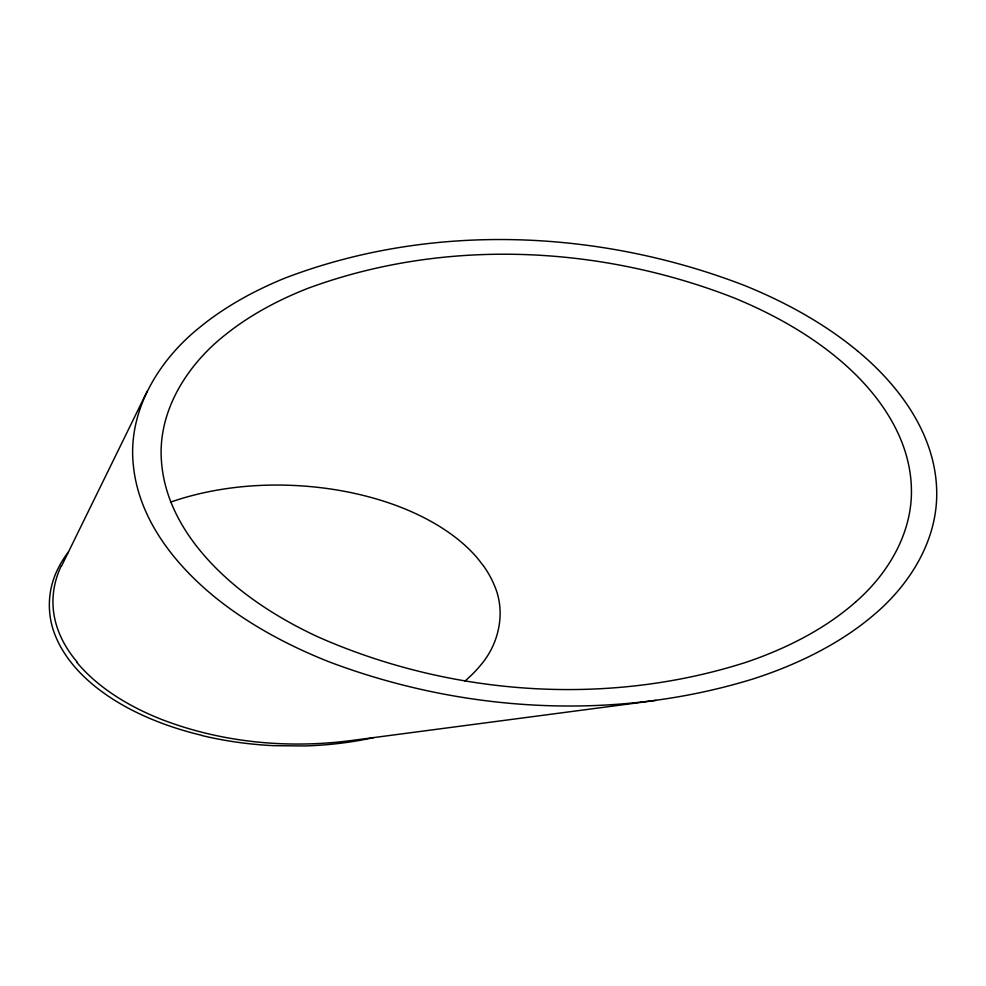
<?xml version="1.0" encoding="UTF-8"?>
<svg xmlns="http://www.w3.org/2000/svg" width="986" height="986" viewBox="0 0 986 986"><rect width="100%" height="100%" fill="white"/><g stroke="black" fill="none" stroke-linecap="round" stroke-linejoin="round"><path stroke-width="1.48" d="M857.438 350.893A458.219 264.556 0 0 0 744.677 285.558C599.315 229.368 431.954 222.047 285.373 277.941A352.68 203.621 0 0 0 198.42 328.424C158.043 361.073 127.539 411.704 133.332 465.133C138.558 518.981 174.571 564.263 215.158 597.343A458.194 264.544 0 0 0 329.78 662.099C464.098 712.656 615.979 721.395 753.649 678.762A353.321 203.991 0 0 0 874.755 614.093C910.583 583.65 937.846 539.305 936.7 491.065C935.578 434.604 899.429 385.563 857.438 350.893M61.625 565.902L147.222 391.208M855.577 602.015C888.238 573.655 912.703 532.576 911.397 488.255C910.078 436.058 876.751 390.752 837.977 358.571A427.702 246.931 0 0 0 733.72 297.772C599.02 245.169 443.996 237.983 307.583 288.454A328.979 189.928 0 0 0 225.93 334.316C187.118 364.549 156.922 411.877 161.581 462.705C165.771 514.174 200.281 557.521 239.093 588.864A428.183 247.215 0 0 0 316.95 636.426C450.245 695.648 606.23 706.913 745.613 662.432A329.595 190.286 0 0 0 855.589 602.015M656.084 700.393L349.069 740.831C286.507 748.682 221.801 742.359 162.727 719.879A251.036 144.93 0 0 1 76.92 662.444M373.706 737.614A225.141 129.979 0 0 1 304.415 745.946L273.529 745.662A239.105 138.04 0 0 1 201.773 735.507M77.389 662.309A237.108 136.894 0 0 1 61.255 565.853M68.49 551.889A223.366 128.956 0 0 0 57.311 570.081C47.439 590.367 46.736 614.635 55.265 635.502A247.585 142.933 0 0 0 201.871 735.359M465.01 680.969A200.392 115.695 0 0 0 480.182 665.71C499.249 643.969 506.188 611.64 494.134 584.821A222.663 128.55 0 0 0 484.101 566.753L477.742 558.507A228.086 131.68 0 0 0 388.176 502.663C353.222 490.954 316.346 485.408 279.519 485.063A204.57 118.11 0 0 0 170.8 502.047"/></g></svg>
